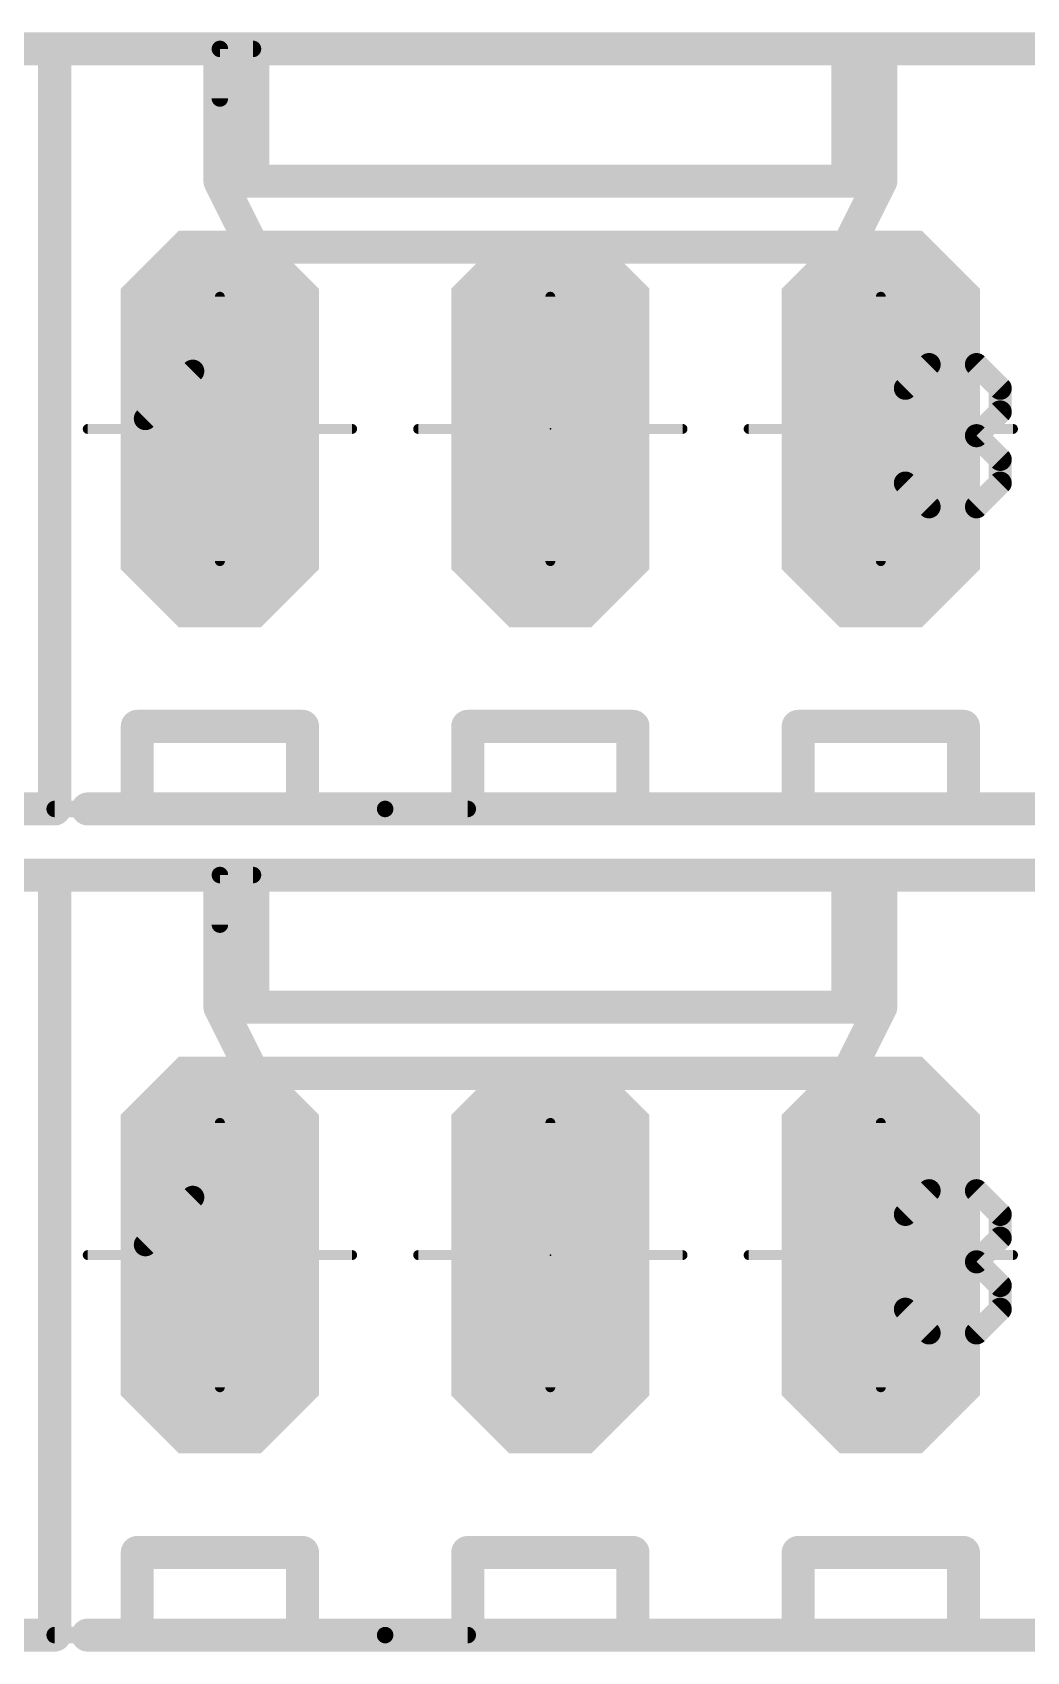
# Model space of a CAD drawing. Extents: x -84 to 54, y -45 to 6.
# Drawn here: x -57.83 to -50.19, y -31.75 to -19.3 of the extents above; entities that cross this region are included whole.
import ezdxf

# ---------------------------------------------------------------- set-up
doc = ezdxf.new("R2010")
doc.units = 0
for name, color, linetype in [('144', 253, 'CONTINUOUS'), ('17', 92, 'CONTINUOUS'), ('21', 253, 'CONTINUOUS'), ('23', 7, 'CONTINUOUS'), ('51', 253, 'CONTINUOUS')]:
    doc.layers.add(name, color=color, linetype=linetype)

# ---------------------------------------------------------------- blocks, each defined once
blk = doc.blocks.new('RECT')
blk.add_solid([(-0.5, -0.5), (0.5, -0.5), (-0.5, 0.5), (0.5, 0.5)])
blk = doc.blocks.new('LONGP100')
at = {"const_width": 0.5}
blk.add_lwpolyline([(-0.75, -0.1036), (-0.75, 0.1036), (-0.6036, 0.25), (0.6036, 0.25), (0.75, 0.1036), (0.75, -0.1036), (0.6036, -0.25), (-0.6036, -0.25), (-0.75, -0.1036), (-0.75, 0.1036)], dxfattribs=at)

msp = doc.modelspace()

# ---------------------------------------------------------------- linework, layer by layer
at = {"layer": '144', "const_width": 0.0762}
for points in [[(-56.388, -21.336), (-56.388, -23.368)], [(-53.848, -21.336), (-53.848, -23.368)], [(-51.308, -21.336), (-51.308, -23.368)], [(-57.404, -22.352), (-55.372, -22.352)], [(-54.864, -22.352), (-52.832, -22.352)], [(-52.324, -22.352), (-50.292, -22.352)], [(-56.388, -27.686), (-56.388, -29.718)], [(-53.848, -27.686), (-53.848, -29.718)], [(-51.308, -27.686), (-51.308, -29.718)], [(-57.404, -28.702), (-55.372, -28.702)], [(-54.864, -28.702), (-52.832, -28.702)], [(-52.324, -28.702), (-50.292, -28.702)]]:
    msp.add_lwpolyline(points, dxfattribs=at)
at = {"layer": '144', "const_width": 0.0381}
for points in [[(-56.369, -21.336, 1), (-56.4071, -21.336)], [(-53.829, -21.336, 1), (-53.8671, -21.336)], [(-51.2889, -21.336, 1), (-51.327, -21.336)], [(-57.404, -22.333, 1), (-57.404, -22.3711)], [(-55.372, -22.3711, 1), (-55.372, -22.333)], [(-54.864, -22.333, 1), (-54.864, -22.3711)], [(-52.832, -22.3711, 1), (-52.832, -22.333)], [(-52.324, -22.333, 1), (-52.324, -22.3711)], [(-50.292, -22.3711, 1), (-50.292, -22.333)], [(-56.4071, -23.368, 1), (-56.369, -23.368)], [(-53.8671, -23.368, 1), (-53.829, -23.368)], [(-51.327, -23.368, 1), (-51.2889, -23.368)], [(-56.369, -27.686, 1), (-56.4071, -27.686)], [(-53.829, -27.686, 1), (-53.8671, -27.686)], [(-51.2889, -27.686, 1), (-51.327, -27.686)], [(-57.404, -28.683, 1), (-57.404, -28.7211)], [(-55.372, -28.7211, 1), (-55.372, -28.683)], [(-54.864, -28.683, 1), (-54.864, -28.7211)], [(-52.832, -28.7211, 1), (-52.832, -28.683)], [(-52.324, -28.683, 1), (-52.324, -28.7211)], [(-50.292, -28.7211, 1), (-50.292, -28.683)], [(-56.4071, -29.718, 1), (-56.369, -29.718)], [(-53.8671, -29.718, 1), (-53.829, -29.718)], [(-51.327, -29.718, 1), (-51.2889, -29.718)]]:
    msp.add_lwpolyline(points, format="xyb", dxfattribs=at)
at = {"layer": '21'}
for points, const_width in [([(-57.658, -19.431), (-62.738, -19.431)], 0.254), ([(-57.658, -22.352), (-57.658, -19.431)], 0.254), ([(-57.658, -22.352), (-57.658, -19.431)], 0.254), ([(-57.658, -19.431), (-56.388, -19.431)], 0.254), ([(-56.388, -19.431), (-55.118, -19.431)], 0.254), ([(-56.388, -20.447), (-56.388, -19.431)], 0.254), ([(-56.388, -19.812), (-56.388, -19.431)], 0.127), ([(-56.134, -19.431), (-56.388, -19.431)], 0.127), ([(-56.134, -19.431), (-56.134, -20.447)], 0.254), ([(-50.038, -19.431), (-55.118, -19.431)], 0.254), ([(-51.562, -19.431), (-51.562, -20.447)], 0.254), ([(-51.308, -20.447), (-51.308, -19.431)], 0.254), ([(-56.388, -20.447), (-56.134, -20.447)], 0.254), ([(-56.388, -20.447), (-56.134, -20.955)], 0.254), ([(-56.134, -20.447), (-51.562, -20.447)], 0.254), ([(-51.562, -20.447), (-51.308, -20.447)], 0.254), ([(-51.562, -20.955), (-51.308, -20.447)], 0.254), ([(-56.134, -20.955), (-51.562, -20.955)], 0.254), ([(-51.119, -22.0395), (-50.9369, -21.8573)], 0.1778), ([(-50.9369, -21.8573), (-50.5725, -21.8573)], 0.1778), ([(-50.5725, -21.8573), (-50.3903, -22.0395)], 0.1778), ([(-56.961, -22.2725), (-56.5967, -21.9081)], 0.1778), ([(-56.5967, -21.9081), (-56.5967, -23.0012)], 0.1778), ([(-50.3903, -22.0395), (-50.3903, -22.2217)], 0.1778), ([(-50.3903, -22.2217), (-50.5725, -22.4039)], 0.1778), ([(-57.658, -22.352), (-57.658, -25.273)], 0.254), ([(-57.658, -22.352), (-57.658, -25.273)], 0.254), ([(-50.5725, -22.4039), (-50.7547, -22.4039)], 0.1778), ([(-50.5725, -22.4039), (-50.3903, -22.5861)], 0.1778), ([(-50.3903, -22.5861), (-50.3903, -22.7683)], 0.1778), ([(-50.9369, -22.9504), (-51.119, -22.7683)], 0.1778), ([(-50.3903, -22.7683), (-50.5725, -22.9504)], 0.1778), ([(-50.5725, -22.9504), (-50.9369, -22.9504)], 0.1778), ([(-56.961, -23.0012), (-56.2323, -23.0012)], 0.1778), ([(-57.023, -25.273), (-57.023, -24.638)], 0.254), ([(-57.023, -24.638), (-55.753, -24.638)], 0.254), ([(-55.753, -24.638), (-55.753, -25.273)], 0.254), ([(-54.483, -25.273), (-54.483, -24.638)], 0.254), ([(-54.483, -24.638), (-53.213, -24.638)], 0.254), ([(-53.213, -24.638), (-53.213, -25.273)], 0.254), ([(-51.943, -25.273), (-51.943, -24.638)], 0.254), ([(-51.943, -24.638), (-50.673, -24.638)], 0.254), ([(-50.673, -24.638), (-50.673, -25.273)], 0.254), ([(-58.293, -25.273), (-57.658, -25.273)], 0.254), ([(-57.658, -25.273), (-55.118, -25.273)], 0.127), ([(-57.404, -25.273), (-57.023, -25.273)], 0.254), ([(-55.753, -25.273), (-57.023, -25.273)], 0.254), ([(-55.753, -25.273), (-54.483, -25.273)], 0.254), ([(-54.483, -25.273), (-55.118, -25.273)], 0.127), ([(-53.213, -25.273), (-54.483, -25.273)], 0.254), ([(-53.213, -25.273), (-51.943, -25.273)], 0.254), ([(-50.673, -25.273), (-51.943, -25.273)], 0.254), ([(-50.673, -25.273), (-50.038, -25.273)], 0.254), ([(-57.658, -25.781), (-62.738, -25.781)], 0.254), ([(-57.658, -28.702), (-57.658, -25.781)], 0.254), ([(-57.658, -28.702), (-57.658, -25.781)], 0.254), ([(-57.658, -25.781), (-56.388, -25.781)], 0.254), ([(-56.388, -25.781), (-55.118, -25.781)], 0.254), ([(-56.388, -26.797), (-56.388, -25.781)], 0.254), ([(-56.388, -26.162), (-56.388, -25.781)], 0.127), ([(-56.134, -25.781), (-56.388, -25.781)], 0.127), ([(-56.134, -25.781), (-56.134, -26.797)], 0.254), ([(-50.038, -25.781), (-55.118, -25.781)], 0.254), ([(-51.562, -25.781), (-51.562, -26.797)], 0.254), ([(-51.308, -26.797), (-51.308, -25.781)], 0.254), ([(-56.388, -26.797), (-56.134, -26.797)], 0.254), ([(-56.388, -26.797), (-56.134, -27.305)], 0.254), ([(-56.134, -26.797), (-51.562, -26.797)], 0.254), ([(-51.562, -26.797), (-51.308, -26.797)], 0.254), ([(-51.562, -27.305), (-51.308, -26.797)], 0.254), ([(-56.134, -27.305), (-51.562, -27.305)], 0.254), ([(-51.119, -28.3895), (-50.9369, -28.2073)], 0.1778), ([(-50.9369, -28.2073), (-50.5725, -28.2073)], 0.1778), ([(-50.5725, -28.2073), (-50.3903, -28.3895)], 0.1778), ([(-56.961, -28.6225), (-56.5967, -28.2581)], 0.1778), ([(-56.5967, -28.2581), (-56.5967, -29.3512)], 0.1778), ([(-50.3903, -28.3895), (-50.3903, -28.5717)], 0.1778), ([(-50.3903, -28.5717), (-50.5725, -28.7539)], 0.1778), ([(-57.658, -28.702), (-57.658, -31.623)], 0.254), ([(-57.658, -28.702), (-57.658, -31.623)], 0.254), ([(-50.5725, -28.7539), (-50.7547, -28.7539)], 0.1778), ([(-50.5725, -28.7539), (-50.3903, -28.9361)], 0.1778), ([(-50.3903, -28.9361), (-50.3903, -29.1183)], 0.1778), ([(-50.9369, -29.3004), (-51.119, -29.1183)], 0.1778), ([(-50.3903, -29.1183), (-50.5725, -29.3004)], 0.1778), ([(-50.5725, -29.3004), (-50.9369, -29.3004)], 0.1778), ([(-56.961, -29.3512), (-56.2323, -29.3512)], 0.1778), ([(-57.023, -31.623), (-57.023, -30.988)], 0.254), ([(-57.023, -30.988), (-55.753, -30.988)], 0.254), ([(-55.753, -30.988), (-55.753, -31.623)], 0.254), ([(-54.483, -31.623), (-54.483, -30.988)], 0.254), ([(-54.483, -30.988), (-53.213, -30.988)], 0.254), ([(-53.213, -30.988), (-53.213, -31.623)], 0.254), ([(-51.943, -31.623), (-51.943, -30.988)], 0.254), ([(-51.943, -30.988), (-50.673, -30.988)], 0.254), ([(-50.673, -30.988), (-50.673, -31.623)], 0.254), ([(-58.293, -31.623), (-57.658, -31.623)], 0.254), ([(-57.658, -31.623), (-55.118, -31.623)], 0.127), ([(-57.404, -31.623), (-57.023, -31.623)], 0.254), ([(-55.753, -31.623), (-57.023, -31.623)], 0.254), ([(-55.753, -31.623), (-54.483, -31.623)], 0.254), ([(-54.483, -31.623), (-55.118, -31.623)], 0.127), ([(-53.213, -31.623), (-54.483, -31.623)], 0.254), ([(-53.213, -31.623), (-51.943, -31.623)], 0.254), ([(-50.673, -31.623), (-51.943, -31.623)], 0.254), ([(-50.673, -31.623), (-50.038, -31.623)], 0.254)]:
    msp.add_lwpolyline(points, dxfattribs=dict(at, const_width=const_width))
for points, const_width in [([(-57.5945, -19.431, 1), (-57.7215, -19.431)], 0.127), ([(-57.5945, -19.431, 1), (-57.7215, -19.431)], 0.127), ([(-57.658, -19.3675, 1), (-57.658, -19.4945)], 0.127), ([(-57.658, -19.4945, 1), (-57.658, -19.3675)], 0.127), ([(-56.388, -19.3675, 1), (-56.388, -19.4945)], 0.127), ([(-56.3245, -19.431, 1), (-56.4515, -19.431)], 0.127), ([(-56.3563, -19.431, 1), (-56.4198, -19.431)], 0.0635), ([(-56.388, -19.4945, 1), (-56.388, -19.3675)], 0.127), ([(-56.388, -19.3993, 1), (-56.388, -19.4627)], 0.0635), ([(-56.0705, -19.431, 1), (-56.1975, -19.431)], 0.127), ([(-56.134, -19.4627, 1), (-56.134, -19.3993)], 0.0635), ([(-55.118, -19.3675, 1), (-55.118, -19.4945)], 0.127), ([(-55.118, -19.4945, 1), (-55.118, -19.3675)], 0.127), ([(-51.4985, -19.431, 1), (-51.6255, -19.431)], 0.127), ([(-51.2445, -19.431, 1), (-51.3715, -19.431)], 0.127), ([(-56.4198, -19.812, 1), (-56.3563, -19.812)], 0.0635), ([(-56.388, -20.3835, 1), (-56.388, -20.5105)], 0.127), ([(-56.3312, -20.4186, 1), (-56.4448, -20.4754)], 0.127), ([(-56.4515, -20.447, 1), (-56.3245, -20.447)], 0.127), ([(-56.134, -20.3835, 1), (-56.134, -20.5105)], 0.127), ([(-56.1975, -20.447, 1), (-56.0705, -20.447)], 0.127), ([(-56.134, -20.5105, 1), (-56.134, -20.3835)], 0.127), ([(-51.562, -20.3835, 1), (-51.562, -20.5105)], 0.127), ([(-51.6255, -20.447, 1), (-51.4985, -20.447)], 0.127), ([(-51.562, -20.5105, 1), (-51.562, -20.3835)], 0.127), ([(-51.3715, -20.447, 1), (-51.2445, -20.447)], 0.127), ([(-51.2512, -20.4754, 1), (-51.3648, -20.4186)], 0.127), ([(-51.308, -20.5105, 1), (-51.308, -20.3835)], 0.127), ([(-56.134, -20.8915, 1), (-56.134, -21.0185)], 0.127), ([(-56.1908, -20.9834, 1), (-56.0772, -20.9266)], 0.127), ([(-51.6188, -20.9266, 1), (-51.5052, -20.9834)], 0.127), ([(-51.562, -21.0185, 1), (-51.562, -20.8915)], 0.127), ([(-50.9369, -21.8129, 1), (-50.9369, -21.9018)], 0.0889), ([(-50.9055, -21.8887, 1), (-50.9683, -21.8259)], 0.0889), ([(-50.5411, -21.8259, 1), (-50.6039, -21.8887)], 0.0889), ([(-50.5725, -21.9018, 1), (-50.5725, -21.8129)], 0.0889), ([(-56.5523, -21.9081, 1), (-56.6412, -21.9081)], 0.0889), ([(-56.5653, -21.9395, 1), (-56.6281, -21.8767)], 0.0889), ([(-51.1504, -22.0081, 1), (-51.0876, -22.0709)], 0.0889), ([(-50.3459, -22.0395, 1), (-50.4348, -22.0395)], 0.0889), ([(-50.4217, -22.0709, 1), (-50.3589, -22.0081)], 0.0889), ([(-50.3589, -22.2531, 1), (-50.4217, -22.1903)], 0.0889), ([(-57.5945, -22.352, 1), (-57.7215, -22.352)], 0.127), ([(-57.5945, -22.352, 1), (-57.7215, -22.352)], 0.127), ([(-56.9924, -22.2411, 1), (-56.9296, -22.3039)], 0.0889), ([(-50.4348, -22.2217, 1), (-50.3459, -22.2217)], 0.0889), ([(-57.7215, -22.352, 1), (-57.5945, -22.352)], 0.127), ([(-57.7215, -22.352, 1), (-57.5945, -22.352)], 0.127), ([(-50.7547, -22.3594, 1), (-50.7547, -22.4484)], 0.0889), ([(-50.5411, -22.3725, 1), (-50.6039, -22.4353)], 0.0889), ([(-50.6039, -22.3725, 1), (-50.5411, -22.4353)], 0.0889), ([(-50.5725, -22.4484, 1), (-50.5725, -22.3594)], 0.0889), ([(-50.3459, -22.5861, 1), (-50.4348, -22.5861)], 0.0889), ([(-50.4217, -22.6175, 1), (-50.3589, -22.5547)], 0.0889), ([(-51.0876, -22.7369, 1), (-51.1504, -22.7997)], 0.0889), ([(-50.4348, -22.7683, 1), (-50.3459, -22.7683)], 0.0889), ([(-50.3589, -22.7997, 1), (-50.4217, -22.7369)], 0.0889), ([(-50.9369, -22.906, 1), (-50.9369, -22.9949)], 0.0889), ([(-50.9683, -22.9818, 1), (-50.9055, -22.919)], 0.0889), ([(-50.6039, -22.919, 1), (-50.5411, -22.9818)], 0.0889), ([(-50.5725, -22.9949, 1), (-50.5725, -22.906)], 0.0889), ([(-56.961, -22.9567, 1), (-56.961, -23.0457)], 0.0889), ([(-56.6412, -23.0012, 1), (-56.5523, -23.0012)], 0.0889), ([(-56.2323, -23.0457, 1), (-56.2323, -22.9567)], 0.0889), ([(-56.9595, -24.638, 1), (-57.0865, -24.638)], 0.127), ([(-57.023, -24.5745, 1), (-57.023, -24.7015)], 0.127), ([(-55.6895, -24.638, 1), (-55.8165, -24.638)], 0.127), ([(-55.753, -24.7015, 1), (-55.753, -24.5745)], 0.127), ([(-54.4195, -24.638, 1), (-54.5465, -24.638)], 0.127), ([(-54.483, -24.5745, 1), (-54.483, -24.7015)], 0.127), ([(-53.1495, -24.638, 1), (-53.2765, -24.638)], 0.127), ([(-53.213, -24.7015, 1), (-53.213, -24.5745)], 0.127), ([(-51.8795, -24.638, 1), (-52.0065, -24.638)], 0.127), ([(-51.943, -24.5745, 1), (-51.943, -24.7015)], 0.127), ([(-50.6095, -24.638, 1), (-50.7365, -24.638)], 0.127), ([(-50.673, -24.7015, 1), (-50.673, -24.5745)], 0.127), ([(-57.7215, -25.273, 1), (-57.5945, -25.273)], 0.127), ([(-57.7215, -25.273, 1), (-57.5945, -25.273)], 0.127), ([(-57.658, -25.3365, 1), (-57.658, -25.2095)], 0.127), ([(-57.658, -25.2413, 1), (-57.658, -25.3047)], 0.0635), ([(-57.404, -25.2095, 1), (-57.404, -25.3365)], 0.127), ([(-57.023, -25.2095, 1), (-57.023, -25.3365)], 0.127), ([(-57.0865, -25.273, 1), (-56.9595, -25.273)], 0.127), ([(-57.023, -25.3365, 1), (-57.023, -25.2095)], 0.127), ([(-55.753, -25.2095, 1), (-55.753, -25.3365)], 0.127), ([(-55.8165, -25.273, 1), (-55.6895, -25.273)], 0.127), ([(-55.753, -25.3365, 1), (-55.753, -25.2095)], 0.127), ([(-55.118, -25.2413, 1), (-55.118, -25.3047)], 0.0635), ([(-55.118, -25.3047, 1), (-55.118, -25.2413)], 0.0635), ([(-54.483, -25.2095, 1), (-54.483, -25.3365)], 0.127), ([(-54.5465, -25.273, 1), (-54.4195, -25.273)], 0.127), ([(-54.483, -25.3365, 1), (-54.483, -25.2095)], 0.127), ([(-54.483, -25.3047, 1), (-54.483, -25.2413)], 0.0635), ([(-53.213, -25.2095, 1), (-53.213, -25.3365)], 0.127), ([(-53.2765, -25.273, 1), (-53.1495, -25.273)], 0.127), ([(-53.213, -25.3365, 1), (-53.213, -25.2095)], 0.127), ([(-51.943, -25.2095, 1), (-51.943, -25.3365)], 0.127), ([(-52.0065, -25.273, 1), (-51.8795, -25.273)], 0.127), ([(-51.943, -25.3365, 1), (-51.943, -25.2095)], 0.127), ([(-50.673, -25.2095, 1), (-50.673, -25.3365)], 0.127), ([(-50.7365, -25.273, 1), (-50.6095, -25.273)], 0.127), ([(-50.673, -25.3365, 1), (-50.673, -25.2095)], 0.127), ([(-57.5945, -25.781, 1), (-57.7215, -25.781)], 0.127), ([(-57.5945, -25.781, 1), (-57.7215, -25.781)], 0.127), ([(-57.658, -25.7175, 1), (-57.658, -25.8445)], 0.127), ([(-57.658, -25.8445, 1), (-57.658, -25.7175)], 0.127), ([(-56.388, -25.7175, 1), (-56.388, -25.8445)], 0.127), ([(-56.3245, -25.781, 1), (-56.4515, -25.781)], 0.127), ([(-56.3563, -25.781, 1), (-56.4198, -25.781)], 0.0635), ([(-56.388, -25.8445, 1), (-56.388, -25.7175)], 0.127), ([(-56.388, -25.7493, 1), (-56.388, -25.8128)], 0.0635), ([(-56.0705, -25.781, 1), (-56.1975, -25.781)], 0.127), ([(-56.134, -25.8128, 1), (-56.134, -25.7493)], 0.0635), ([(-55.118, -25.7175, 1), (-55.118, -25.8445)], 0.127), ([(-55.118, -25.8445, 1), (-55.118, -25.7175)], 0.127), ([(-51.4985, -25.781, 1), (-51.6255, -25.781)], 0.127), ([(-51.2445, -25.781, 1), (-51.3715, -25.781)], 0.127), ([(-56.4198, -26.162, 1), (-56.3563, -26.162)], 0.0635), ([(-56.388, -26.7335, 1), (-56.388, -26.8605)], 0.127), ([(-56.3312, -26.7686, 1), (-56.4448, -26.8254)], 0.127), ([(-56.4515, -26.797, 1), (-56.3245, -26.797)], 0.127), ([(-56.134, -26.7335, 1), (-56.134, -26.8605)], 0.127), ([(-56.1975, -26.797, 1), (-56.0705, -26.797)], 0.127), ([(-56.134, -26.8605, 1), (-56.134, -26.7335)], 0.127), ([(-51.562, -26.7335, 1), (-51.562, -26.8605)], 0.127), ([(-51.6255, -26.797, 1), (-51.4985, -26.797)], 0.127), ([(-51.562, -26.8605, 1), (-51.562, -26.7335)], 0.127), ([(-51.3715, -26.797, 1), (-51.2445, -26.797)], 0.127), ([(-51.2512, -26.8254, 1), (-51.3648, -26.7686)], 0.127), ([(-51.308, -26.8605, 1), (-51.308, -26.7335)], 0.127), ([(-56.134, -27.2415, 1), (-56.134, -27.3685)], 0.127), ([(-56.1908, -27.3334, 1), (-56.0772, -27.2766)], 0.127), ([(-51.6188, -27.2766, 1), (-51.5052, -27.3334)], 0.127), ([(-51.562, -27.3685, 1), (-51.562, -27.2415)], 0.127), ([(-50.9369, -28.1628, 1), (-50.9369, -28.2518)], 0.0889), ([(-50.9055, -28.2387, 1), (-50.9683, -28.1759)], 0.0889), ([(-50.5411, -28.1759, 1), (-50.6039, -28.2387)], 0.0889), ([(-50.5725, -28.2518, 1), (-50.5725, -28.1628)], 0.0889), ([(-56.5523, -28.2581, 1), (-56.6412, -28.2581)], 0.0889), ([(-56.5653, -28.2895, 1), (-56.6281, -28.2267)], 0.0889), ([(-51.1504, -28.3581, 1), (-51.0876, -28.4209)], 0.0889), ([(-50.3459, -28.3895, 1), (-50.4348, -28.3895)], 0.0889), ([(-50.4217, -28.4209, 1), (-50.3589, -28.3581)], 0.0889), ([(-50.3589, -28.6031, 1), (-50.4217, -28.5403)], 0.0889), ([(-57.5945, -28.702, 1), (-57.7215, -28.702)], 0.127), ([(-57.5945, -28.702, 1), (-57.7215, -28.702)], 0.127), ([(-56.9924, -28.5911, 1), (-56.9296, -28.6539)], 0.0889), ([(-50.4348, -28.5717, 1), (-50.3459, -28.5717)], 0.0889), ([(-57.7215, -28.702, 1), (-57.5945, -28.702)], 0.127), ([(-57.7215, -28.702, 1), (-57.5945, -28.702)], 0.127), ([(-50.7547, -28.7095, 1), (-50.7547, -28.7984)], 0.0889), ([(-50.5411, -28.7225, 1), (-50.6039, -28.7853)], 0.0889), ([(-50.6039, -28.7225, 1), (-50.5411, -28.7853)], 0.0889), ([(-50.5725, -28.7984, 1), (-50.5725, -28.7095)], 0.0889), ([(-50.3459, -28.9361, 1), (-50.4348, -28.9361)], 0.0889), ([(-50.4217, -28.9675, 1), (-50.3589, -28.9047)], 0.0889), ([(-51.0876, -29.0869, 1), (-51.1504, -29.1497)], 0.0889), ([(-50.4348, -29.1183, 1), (-50.3459, -29.1183)], 0.0889), ([(-50.3589, -29.1497, 1), (-50.4217, -29.0869)], 0.0889), ([(-50.9369, -29.2559, 1), (-50.9369, -29.3449)], 0.0889), ([(-50.9683, -29.3318, 1), (-50.9055, -29.269)], 0.0889), ([(-50.6039, -29.269, 1), (-50.5411, -29.3318)], 0.0889), ([(-50.5725, -29.3449, 1), (-50.5725, -29.2559)], 0.0889), ([(-56.961, -29.3068, 1), (-56.961, -29.3957)], 0.0889), ([(-56.6412, -29.3512, 1), (-56.5523, -29.3512)], 0.0889), ([(-56.2323, -29.3957, 1), (-56.2323, -29.3068)], 0.0889), ([(-56.9595, -30.988, 1), (-57.0865, -30.988)], 0.127), ([(-57.023, -30.9245, 1), (-57.023, -31.0515)], 0.127), ([(-55.6895, -30.988, 1), (-55.8165, -30.988)], 0.127), ([(-55.753, -31.0515, 1), (-55.753, -30.9245)], 0.127), ([(-54.4195, -30.988, 1), (-54.5465, -30.988)], 0.127), ([(-54.483, -30.9245, 1), (-54.483, -31.0515)], 0.127), ([(-53.1495, -30.988, 1), (-53.2765, -30.988)], 0.127), ([(-53.213, -31.0515, 1), (-53.213, -30.9245)], 0.127), ([(-51.8795, -30.988, 1), (-52.0065, -30.988)], 0.127), ([(-51.943, -30.9245, 1), (-51.943, -31.0515)], 0.127), ([(-50.6095, -30.988, 1), (-50.7365, -30.988)], 0.127), ([(-50.673, -31.0515, 1), (-50.673, -30.9245)], 0.127), ([(-57.7215, -31.623, 1), (-57.5945, -31.623)], 0.127), ([(-57.7215, -31.623, 1), (-57.5945, -31.623)], 0.127), ([(-57.658, -31.6865, 1), (-57.658, -31.5595)], 0.127), ([(-57.658, -31.5913, 1), (-57.658, -31.6547)], 0.0635), ([(-57.404, -31.5595, 1), (-57.404, -31.6865)], 0.127), ([(-57.023, -31.5595, 1), (-57.023, -31.6865)], 0.127), ([(-57.0865, -31.623, 1), (-56.9595, -31.623)], 0.127), ([(-57.023, -31.6865, 1), (-57.023, -31.5595)], 0.127), ([(-55.753, -31.5595, 1), (-55.753, -31.6865)], 0.127), ([(-55.8165, -31.623, 1), (-55.6895, -31.623)], 0.127), ([(-55.753, -31.6865, 1), (-55.753, -31.5595)], 0.127), ([(-55.118, -31.5913, 1), (-55.118, -31.6547)], 0.0635), ([(-55.118, -31.6547, 1), (-55.118, -31.5913)], 0.0635), ([(-54.483, -31.5595, 1), (-54.483, -31.6865)], 0.127), ([(-54.5465, -31.623, 1), (-54.4195, -31.623)], 0.127), ([(-54.483, -31.6865, 1), (-54.483, -31.5595)], 0.127), ([(-54.483, -31.6547, 1), (-54.483, -31.5913)], 0.0635), ([(-53.213, -31.5595, 1), (-53.213, -31.6865)], 0.127), ([(-53.2765, -31.623, 1), (-53.1495, -31.623)], 0.127), ([(-53.213, -31.6865, 1), (-53.213, -31.5595)], 0.127), ([(-51.943, -31.5595, 1), (-51.943, -31.6865)], 0.127), ([(-52.0065, -31.623, 1), (-51.8795, -31.623)], 0.127), ([(-51.943, -31.6865, 1), (-51.943, -31.5595)], 0.127), ([(-50.673, -31.5595, 1), (-50.673, -31.6865)], 0.127), ([(-50.7365, -31.623, 1), (-50.6095, -31.623)], 0.127), ([(-50.673, -31.6865, 1), (-50.673, -31.5595)], 0.127)]:
    msp.add_lwpolyline(points, format="xyb", dxfattribs=dict(at, const_width=const_width))
at = {"layer": '23'}
for p in [(-53.848, -22.352), (-53.848, -28.702)]:
    msp.add_point(p, dxfattribs=at)

# ---------------------------------------------------------------- block references
at = {"layer": '17', "xscale": 1.524, "yscale": 1.524, "rotation": 90}
for p in [(-56.388, -22.352), (-56.388, -22.352), (-53.848, -22.352), (-53.848, -22.352), (-51.308, -22.352), (-51.308, -22.352), (-56.388, -28.702), (-56.388, -28.702), (-53.848, -28.702), (-53.848, -28.702), (-51.308, -28.702), (-51.308, -28.702)]:
    msp.add_blockref('LONGP100', p, dxfattribs=at)
at = {"layer": '51', "xscale": 0.508, "yscale": 0.508}
for p in [(-56.388, -22.352), (-53.848, -22.352), (-51.308, -22.352), (-56.388, -28.702), (-53.848, -28.702), (-51.308, -28.702)]:
    msp.add_blockref('RECT', p, dxfattribs=at)

doc.saveas('drawing.dxf')
